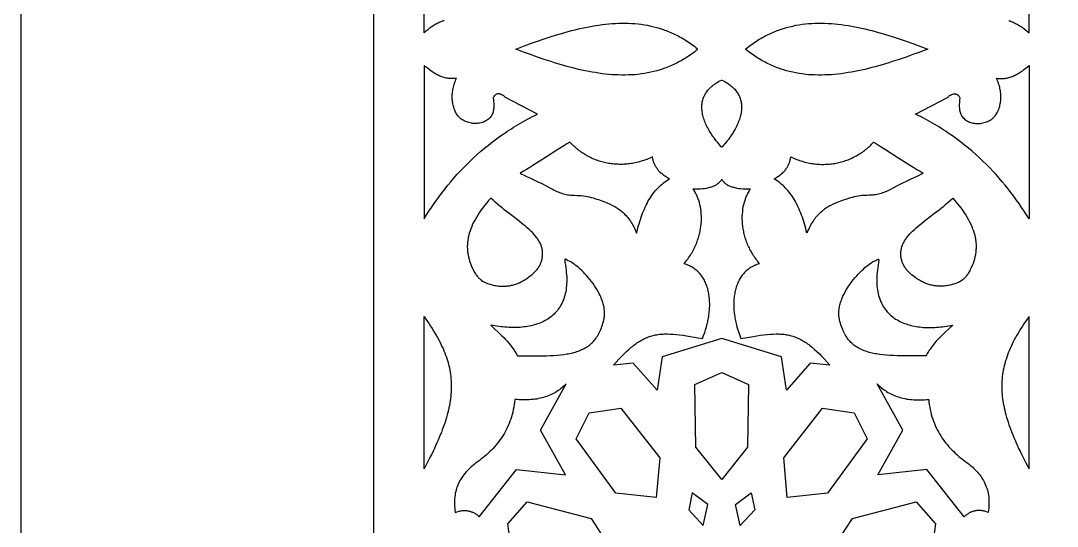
# Model space of a CAD drawing. Extents: x -580 to 580, y -400 to 400.
# Drawn here: x -580 to -477.2, y -207.2 to -157 of the extents above; entities that cross this region are included whole.
import ezdxf

# ---------------------------------------------------------------- set-up
doc = ezdxf.new("R2010")
doc.units = 0
doc.layers.add('LAYER_1', color=18, linetype='CONTINUOUS')
doc.layers.add('LAYER_2', color=174, linetype='CONTINUOUS')

msp = doc.modelspace()

# ---------------------------------------------------------------- linework, layer by layer
at = {"layer": 'LAYER_1'}
for points in [[(-580, -400), (580, -400), (580, 400), (-580, 400)], [(-530.91, -159.82), (-530.91, -159.82), (-530.8, -159.78), (-530.12, -159.53), (-529.44, -159.28), (-528.76, -159.04), (-528.08, -158.81), (-527.4, -158.58), (-527.06, -158.48), (-526.72, -158.37), (-526.38, -158.27), (-526.04, -158.17), (-525.7, -158.08), (-525.36, -157.99), (-525.02, -157.9), (-524.68, -157.82), (-524.35, -157.75), (-524.01, -157.67), (-523.67, -157.61), (-523.34, -157.54), (-523, -157.49), (-522.67, -157.44), (-522.34, -157.39), (-522.01, -157.35), (-521.68, -157.32), (-521.35, -157.29), (-521.02, -157.27), (-520.7, -157.26), (-520.37, -157.25), (-520.05, -157.25), (-519.73, -157.26), (-519.41, -157.27), (-519.09, -157.29), (-518.77, -157.32), (-518.45, -157.36), (-518.14, -157.41), (-517.83, -157.46), (-517.52, -157.53), (-517.21, -157.6), (-516.9, -157.68), (-516.59, -157.77), (-516.29, -157.87), (-516.14, -157.93), (-515.99, -157.98), (-515.84, -158.04), (-515.69, -158.1), (-515.54, -158.16), (-515.39, -158.23), (-515.24, -158.3), (-515.09, -158.37), (-514.94, -158.44), (-514.79, -158.52), (-514.65, -158.6), (-514.5, -158.68), (-514.35, -158.76), (-514.21, -158.85), (-514.06, -158.94), (-513.91, -159.04), (-513.77, -159.13), (-513.62, -159.23), (-513.48, -159.33), (-513.34, -159.44), (-513.19, -159.54), (-513.05, -159.66), (-512.91, -159.77), (-512.88, -159.79), (-512.91, -159.82), (-512.88, -159.86), (-512.91, -159.88), (-513.05, -159.99), (-513.19, -160.11), (-513.34, -160.21), (-513.48, -160.32), (-513.62, -160.42), (-513.77, -160.52), (-513.91, -160.61), (-514.06, -160.71), (-514.21, -160.8), (-514.35, -160.88), (-514.5, -160.97), (-514.65, -161.05), (-514.79, -161.13), (-514.94, -161.21), (-515.09, -161.28), (-515.24, -161.35), (-515.39, -161.42), (-515.54, -161.49), (-515.69, -161.55), (-515.84, -161.61), (-515.99, -161.67), (-516.14, -161.72), (-516.29, -161.78), (-516.59, -161.88), (-516.9, -161.97), (-517.21, -162.05), (-517.52, -162.12), (-517.83, -162.19), (-518.14, -162.24), (-518.45, -162.29), (-518.77, -162.33), (-519.09, -162.36), (-519.41, -162.38), (-519.73, -162.39), (-520.05, -162.4), (-520.37, -162.4), (-520.7, -162.39), (-521.02, -162.38), (-521.35, -162.36), (-521.68, -162.33), (-522.01, -162.3), (-522.34, -162.26), (-522.67, -162.21), (-523, -162.16), (-523.34, -162.11), (-523.67, -162.04), (-524.01, -161.98), (-524.35, -161.9), (-524.68, -161.83), (-525.02, -161.74), (-525.36, -161.66), (-525.7, -161.57), (-526.04, -161.47), (-526.38, -161.38), (-526.72, -161.28), (-527.06, -161.17), (-527.4, -161.06), (-528.08, -160.84), (-528.76, -160.61), (-529.44, -160.37), (-530.12, -160.12), (-530.8, -159.87), (-530.91, -159.83)], [(-508.11, -159.82), (-508.05, -159.77), (-507.91, -159.66), (-507.76, -159.54), (-507.62, -159.44), (-507.47, -159.33), (-507.33, -159.23), (-507.19, -159.13), (-507.04, -159.04), (-506.89, -158.94), (-506.75, -158.85), (-506.6, -158.76), (-506.46, -158.68), (-506.31, -158.6), (-506.16, -158.52), (-506.01, -158.44), (-505.86, -158.37), (-505.72, -158.3), (-505.57, -158.23), (-505.42, -158.16), (-505.27, -158.1), (-505.12, -158.04), (-504.97, -157.98), (-504.82, -157.93), (-504.67, -157.87), (-504.36, -157.77), (-504.05, -157.68), (-503.75, -157.6), (-503.44, -157.53), (-503.13, -157.46), (-502.81, -157.41), (-502.5, -157.36), (-502.18, -157.32), (-501.87, -157.29), (-501.55, -157.27), (-501.23, -157.26), (-500.91, -157.25), (-500.58, -157.25), (-500.26, -157.26), (-499.93, -157.27), (-499.6, -157.29), (-499.28, -157.32), (-498.95, -157.35), (-498.62, -157.39), (-498.28, -157.44), (-497.95, -157.49), (-497.62, -157.54), (-497.28, -157.61), (-496.94, -157.67), (-496.61, -157.75), (-496.27, -157.82), (-495.93, -157.9), (-495.59, -157.99), (-495.26, -158.08), (-494.92, -158.17), (-494.58, -158.27), (-494.24, -158.37), (-493.9, -158.48), (-493.56, -158.58), (-492.87, -158.81), (-492.19, -159.04), (-491.51, -159.28), (-490.83, -159.53), (-490.15, -159.78), (-490.04, -159.82), (-490.05, -159.82), (-490.04, -159.83), (-490.15, -159.87), (-490.83, -160.12), (-491.51, -160.37), (-492.19, -160.61), (-492.87, -160.84), (-493.56, -161.06), (-493.9, -161.17), (-494.24, -161.28), (-494.58, -161.38), (-494.92, -161.47), (-495.26, -161.57), (-495.59, -161.66), (-495.93, -161.74), (-496.27, -161.83), (-496.61, -161.9), (-496.94, -161.98), (-497.28, -162.04), (-497.62, -162.11), (-497.95, -162.16), (-498.28, -162.21), (-498.62, -162.26), (-498.95, -162.3), (-499.28, -162.33), (-499.6, -162.36), (-499.93, -162.38), (-500.26, -162.39), (-500.58, -162.4), (-500.91, -162.4), (-501.23, -162.39), (-501.55, -162.38), (-501.87, -162.36), (-502.18, -162.33), (-502.5, -162.29), (-502.81, -162.24), (-503.13, -162.19), (-503.44, -162.12), (-503.75, -162.05), (-504.05, -161.97), (-504.36, -161.88), (-504.67, -161.78), (-504.82, -161.72), (-504.97, -161.67), (-505.12, -161.61), (-505.27, -161.55), (-505.42, -161.49), (-505.57, -161.42), (-505.72, -161.35), (-505.86, -161.28), (-506.01, -161.21), (-506.16, -161.13), (-506.31, -161.05), (-506.46, -160.97), (-506.6, -160.88), (-506.75, -160.8), (-506.89, -160.71), (-507.04, -160.61), (-507.19, -160.52), (-507.33, -160.42), (-507.47, -160.32), (-507.62, -160.21), (-507.76, -160.11), (-507.91, -159.99), (-508.05, -159.88)], [(-540, -176.66), (-539.76, -176.28), (-539.51, -175.9), (-539.26, -175.53), (-539.01, -175.16), (-538.74, -174.79), (-538.48, -174.42), (-538.2, -174.05), (-537.92, -173.69), (-537.64, -173.34), (-537.34, -172.98), (-537.04, -172.63), (-536.74, -172.28), (-536.42, -171.94), (-536.1, -171.6), (-535.77, -171.26), (-535.43, -170.93), (-535.09, -170.6), (-534.73, -170.28), (-534.37, -169.96), (-534, -169.65), (-533.61, -169.34), (-533.22, -169.03), (-532.82, -168.73), (-532.41, -168.44), (-531.99, -168.15), (-531.78, -168.01), (-531.56, -167.86), (-531.34, -167.72), (-531.12, -167.58), (-530.9, -167.45), (-530.67, -167.31), (-530.44, -167.18), (-530.21, -167.04), (-529.97, -166.91), (-529.73, -166.78), (-529.49, -166.65), (-529.25, -166.52), (-529, -166.4), (-528.75, -166.27), (-531.93, -164.62), (-531.96, -164.58), (-532.01, -164.54), (-532.05, -164.5), (-532.09, -164.47), (-532.13, -164.44), (-532.18, -164.41), (-532.22, -164.38), (-532.27, -164.36), (-532.31, -164.33), (-532.36, -164.32), (-532.4, -164.3), (-532.45, -164.29), (-532.49, -164.28), (-532.54, -164.27), (-532.58, -164.27), (-532.63, -164.27), (-532.67, -164.27), (-532.71, -164.27), (-532.75, -164.28), (-532.79, -164.29), (-532.83, -164.31), (-532.87, -164.33), (-532.91, -164.35), (-532.94, -164.38), (-532.98, -164.4), (-533.01, -164.44), (-533.04, -164.47), (-533.06, -164.51), (-533.09, -164.55), (-533.11, -164.6), (-533.13, -164.65), (-533.15, -164.7), (-533.12, -164.86), (-533.1, -165.01), (-533.09, -165.16), (-533.08, -165.29), (-533.08, -165.42), (-533.08, -165.55), (-533.09, -165.67), (-533.1, -165.78), (-533.12, -165.89), (-533.14, -165.99), (-533.16, -166.09), (-533.19, -166.18), (-533.23, -166.27), (-533.27, -166.35), (-533.31, -166.43), (-533.36, -166.5), (-533.44, -166.6), (-533.52, -166.69), (-533.6, -166.77), (-533.7, -166.84), (-533.79, -166.91), (-533.9, -166.97), (-534, -167.02), (-534.11, -167.06), (-534.22, -167.1), (-534.34, -167.14), (-534.46, -167.16), (-534.58, -167.18), (-534.7, -167.2), (-534.82, -167.2), (-534.94, -167.2), (-535.07, -167.2), (-535.19, -167.19), (-535.31, -167.17), (-535.43, -167.15), (-535.55, -167.12), (-535.67, -167.08), (-535.79, -167.04), (-535.9, -167), (-536.01, -166.95), (-536.11, -166.89), (-536.22, -166.83), (-536.31, -166.76), (-536.41, -166.68), (-536.49, -166.61), (-536.57, -166.52), (-536.65, -166.43), (-536.72, -166.34), (-536.77, -166.26), (-536.82, -166.17), (-536.87, -166.08), (-536.91, -165.99), (-536.95, -165.89), (-536.99, -165.8), (-537.03, -165.7), (-537.06, -165.59), (-537.09, -165.49), (-537.12, -165.38), (-537.14, -165.27), (-537.16, -165.16), (-537.17, -165.05), (-537.19, -164.93), (-537.2, -164.82), (-537.2, -164.7), (-537.2, -164.58), (-537.2, -164.46), (-537.2, -164.34), (-537.19, -164.22), (-537.18, -164.09), (-537.16, -163.97), (-537.14, -163.85), (-537.12, -163.72), (-537.09, -163.59), (-537.06, -163.47), (-537.02, -163.34), (-536.98, -163.21), (-536.94, -163.09), (-536.89, -162.96), (-536.84, -162.83), (-536.78, -162.71), (-536.9, -162.73), (-537.01, -162.74), (-537.13, -162.75), (-537.24, -162.75), (-537.35, -162.75), (-537.46, -162.75), (-537.57, -162.73), (-537.68, -162.72), (-537.79, -162.7), (-537.9, -162.67), (-538.01, -162.65), (-538.12, -162.62), (-538.22, -162.58), (-538.33, -162.54), (-538.43, -162.5), (-538.54, -162.45), (-538.64, -162.4), (-538.74, -162.35), (-538.84, -162.3), (-538.94, -162.24), (-539.13, -162.12), (-539.31, -162), (-539.5, -161.86), (-539.67, -161.72), (-539.84, -161.58), (-540, -161.44)], [(-480, -176.66), (-480.24, -176.28), (-480.49, -175.9), (-480.74, -175.53), (-480.99, -175.16), (-481.26, -174.79), (-481.52, -174.42), (-481.8, -174.05), (-482.08, -173.69), (-482.36, -173.34), (-482.66, -172.98), (-482.96, -172.63), (-483.26, -172.28), (-483.58, -171.94), (-483.9, -171.6), (-484.23, -171.26), (-484.57, -170.93), (-484.91, -170.6), (-485.27, -170.28), (-485.63, -169.96), (-486, -169.65), (-486.39, -169.34), (-486.78, -169.03), (-487.18, -168.73), (-487.59, -168.44), (-488.01, -168.15), (-488.22, -168.01), (-488.44, -167.86), (-488.66, -167.72), (-488.88, -167.58), (-489.1, -167.45), (-489.33, -167.31), (-489.56, -167.18), (-489.79, -167.04), (-490.03, -166.91), (-490.27, -166.78), (-490.51, -166.65), (-490.75, -166.52), (-491, -166.4), (-491.25, -166.27), (-488.07, -164.62), (-488.03, -164.58), (-487.99, -164.54), (-487.95, -164.5), (-487.91, -164.47), (-487.87, -164.44), (-487.82, -164.41), (-487.78, -164.38), (-487.73, -164.36), (-487.69, -164.33), (-487.64, -164.32), (-487.6, -164.3), (-487.55, -164.29), (-487.51, -164.28), (-487.46, -164.27), (-487.42, -164.27), (-487.37, -164.27), (-487.33, -164.27), (-487.29, -164.27), (-487.25, -164.28), (-487.21, -164.29), (-487.17, -164.31), (-487.13, -164.33), (-487.09, -164.35), (-487.06, -164.38), (-487.02, -164.4), (-486.99, -164.44), (-486.96, -164.47), (-486.94, -164.51), (-486.91, -164.55), (-486.89, -164.6), (-486.87, -164.65), (-486.85, -164.7), (-486.88, -164.86), (-486.89, -165.01), (-486.91, -165.16), (-486.92, -165.29), (-486.92, -165.42), (-486.92, -165.55), (-486.91, -165.67), (-486.9, -165.78), (-486.88, -165.89), (-486.86, -165.99), (-486.84, -166.09), (-486.81, -166.18), (-486.77, -166.27), (-486.73, -166.35), (-486.69, -166.43), (-486.64, -166.5), (-486.56, -166.6), (-486.48, -166.69), (-486.4, -166.77), (-486.3, -166.84), (-486.21, -166.91), (-486.1, -166.97), (-486, -167.02), (-485.89, -167.06), (-485.78, -167.1), (-485.66, -167.14), (-485.54, -167.16), (-485.42, -167.18), (-485.3, -167.2), (-485.18, -167.2), (-485.06, -167.2), (-484.93, -167.2), (-484.81, -167.19), (-484.69, -167.17), (-484.57, -167.15), (-484.45, -167.12), (-484.33, -167.08), (-484.21, -167.04), (-484.1, -167), (-483.99, -166.95), (-483.88, -166.89), (-483.78, -166.83), (-483.69, -166.76), (-483.59, -166.68), (-483.51, -166.61), (-483.43, -166.52), (-483.35, -166.43), (-483.28, -166.34), (-483.23, -166.26), (-483.18, -166.17), (-483.13, -166.08), (-483.09, -165.99), (-483.05, -165.89), (-483.01, -165.8), (-482.97, -165.7), (-482.94, -165.59), (-482.91, -165.49), (-482.88, -165.38), (-482.86, -165.27), (-482.84, -165.16), (-482.83, -165.05), (-482.81, -164.93), (-482.8, -164.82), (-482.8, -164.7), (-482.8, -164.58), (-482.8, -164.46), (-482.8, -164.34), (-482.81, -164.22), (-482.82, -164.09), (-482.84, -163.97), (-482.86, -163.85), (-482.88, -163.72), (-482.91, -163.59), (-482.94, -163.47), (-482.98, -163.34), (-483.02, -163.21), (-483.06, -163.09), (-483.11, -162.96), (-483.16, -162.83), (-483.22, -162.71), (-483.1, -162.73), (-482.99, -162.74), (-482.87, -162.75), (-482.76, -162.75), (-482.65, -162.75), (-482.54, -162.75), (-482.43, -162.73), (-482.32, -162.72), (-482.21, -162.7), (-482.1, -162.67), (-481.99, -162.65), (-481.88, -162.62), (-481.78, -162.58), (-481.67, -162.54), (-481.57, -162.5), (-481.46, -162.45), (-481.36, -162.4), (-481.26, -162.35), (-481.16, -162.3), (-481.06, -162.24), (-480.87, -162.12), (-480.68, -162), (-480.5, -161.86), (-480.33, -161.72), (-480.16, -161.58), (-480, -161.44)], [(-509.36, -163.63), (-509.28, -163.72), (-509.19, -163.81), (-509.11, -163.89), (-509.04, -163.98), (-508.97, -164.08), (-508.91, -164.17), (-508.85, -164.26), (-508.8, -164.35), (-508.75, -164.45), (-508.71, -164.54), (-508.67, -164.64), (-508.64, -164.74), (-508.61, -164.84), (-508.58, -164.94), (-508.56, -165.04), (-508.54, -165.15), (-508.52, -165.25), (-508.51, -165.36), (-508.51, -165.47), (-508.51, -165.58), (-508.51, -165.7), (-508.52, -165.81), (-508.53, -165.93), (-508.54, -166.05), (-508.56, -166.17), (-508.59, -166.3), (-508.62, -166.42), (-508.65, -166.55), (-508.69, -166.68), (-508.73, -166.81), (-508.78, -166.94), (-508.83, -167.08), (-508.89, -167.21), (-508.95, -167.35), (-509.01, -167.49), (-509.08, -167.63), (-509.16, -167.77), (-509.24, -167.91), (-509.32, -168.05), (-509.41, -168.2), (-509.51, -168.34), (-509.61, -168.49), (-509.71, -168.63), (-509.82, -168.78), (-509.93, -168.92), (-510.05, -169.07), (-510.17, -169.22), (-510.3, -169.36), (-510.43, -169.51), (-510.48, -169.57), (-510.53, -169.51), (-510.66, -169.36), (-510.78, -169.22), (-510.91, -169.07), (-511.02, -168.92), (-511.14, -168.78), (-511.24, -168.63), (-511.35, -168.49), (-511.45, -168.34), (-511.54, -168.2), (-511.63, -168.05), (-511.72, -167.91), (-511.8, -167.77), (-511.87, -167.63), (-511.94, -167.49), (-512.01, -167.35), (-512.07, -167.21), (-512.13, -167.08), (-512.18, -166.94), (-512.23, -166.81), (-512.27, -166.68), (-512.31, -166.55), (-512.34, -166.42), (-512.37, -166.3), (-512.39, -166.17), (-512.41, -166.05), (-512.43, -165.93), (-512.44, -165.81), (-512.44, -165.7), (-512.45, -165.58), (-512.45, -165.47), (-512.44, -165.36), (-512.43, -165.25), (-512.42, -165.15), (-512.4, -165.04), (-512.37, -164.94), (-512.35, -164.84), (-512.32, -164.74), (-512.28, -164.64), (-512.24, -164.54), (-512.2, -164.45), (-512.15, -164.35), (-512.1, -164.26), (-512.04, -164.17), (-511.98, -164.08), (-511.91, -163.98), (-511.84, -163.89), (-511.76, -163.81), (-511.68, -163.72), (-511.59, -163.63), (-511.49, -163.54), (-511.39, -163.46), (-511.29, -163.38), (-511.17, -163.29), (-511.05, -163.21), (-510.93, -163.13), (-510.79, -163.05), (-510.65, -162.98), (-510.51, -162.9), (-510.48, -162.89), (-510.45, -162.9), (-510.3, -162.98), (-510.16, -163.05), (-510.03, -163.13), (-509.9, -163.21), (-509.78, -163.29), (-509.67, -163.38), (-509.56, -163.46), (-509.46, -163.54)], [(-525.54, -169.05), (-525.83, -169.23), (-526.12, -169.41), (-526.72, -169.79), (-527.96, -170.58), (-528.58, -170.98), (-529.21, -171.38), (-529.52, -171.57), (-529.84, -171.76), (-530.15, -171.95), (-530.46, -172.13), (-530.3, -172.22), (-530.15, -172.3), (-529.85, -172.45), (-529.52, -172.61), (-529.17, -172.77), (-528.78, -172.96), (-528.33, -173.17), (-527.81, -173.44), (-527.52, -173.59), (-527.2, -173.76), (-527.08, -173.82), (-526.95, -173.88), (-526.83, -173.94), (-526.7, -174), (-526.56, -174.05), (-526.43, -174.09), (-526.3, -174.14), (-526.16, -174.18), (-526.03, -174.21), (-525.89, -174.25), (-525.76, -174.27), (-525.63, -174.29), (-525.49, -174.31), (-525.36, -174.32), (-525.23, -174.33), (-525.1, -174.33), (-524.86, -174.34), (-524.63, -174.35), (-524.41, -174.36), (-524.2, -174.39), (-524, -174.42), (-523.8, -174.45), (-523.61, -174.49), (-523.42, -174.54), (-523.24, -174.59), (-523.06, -174.64), (-522.88, -174.7), (-522.71, -174.76), (-522.36, -174.89), (-522.01, -175.02), (-521.77, -175.12), (-521.54, -175.22), (-521.31, -175.33), (-521.2, -175.39), (-521.09, -175.45), (-520.98, -175.51), (-520.88, -175.58), (-520.77, -175.65), (-520.67, -175.72), (-520.56, -175.8), (-520.46, -175.88), (-520.36, -175.96), (-520.26, -176.05), (-520.16, -176.14), (-520.07, -176.24), (-519.97, -176.33), (-519.88, -176.44), (-519.79, -176.55), (-519.7, -176.66), (-519.62, -176.78), (-519.53, -176.9), (-519.45, -177.03), (-519.37, -177.16), (-519.29, -177.3), (-519.21, -177.45), (-519.13, -177.6), (-519.06, -177.75), (-518.99, -177.92), (-518.92, -178.09), (-518.87, -177.85), (-518.81, -177.61), (-518.75, -177.38), (-518.68, -177.16), (-518.61, -176.94), (-518.54, -176.72), (-518.47, -176.51), (-518.4, -176.3), (-518.32, -176.09), (-518.24, -175.89), (-518.15, -175.7), (-518.07, -175.5), (-517.98, -175.32), (-517.88, -175.14), (-517.79, -174.96), (-517.69, -174.78), (-517.59, -174.62), (-517.48, -174.45), (-517.37, -174.29), (-517.26, -174.14), (-517.15, -173.99), (-517.03, -173.85), (-516.91, -173.71), (-516.78, -173.58), (-516.66, -173.45), (-516.52, -173.32), (-516.39, -173.21), (-516.25, -173.09), (-516.11, -172.99), (-515.96, -172.89), (-515.81, -172.79), (-515.66, -172.7), (-515.76, -172.65), (-515.86, -172.59), (-515.95, -172.54), (-516.04, -172.48), (-516.13, -172.42), (-516.21, -172.36), (-516.29, -172.3), (-516.36, -172.24), (-516.44, -172.18), (-516.51, -172.12), (-516.57, -172.05), (-516.64, -171.99), (-516.7, -171.92), (-516.75, -171.86), (-516.81, -171.79), (-516.86, -171.72), (-516.91, -171.65), (-516.96, -171.58), (-517, -171.51), (-517.04, -171.44), (-517.08, -171.37), (-517.11, -171.3), (-517.15, -171.22), (-517.18, -171.15), (-517.2, -171.07), (-517.23, -171), (-517.27, -170.84), (-517.31, -170.69), (-517.34, -170.53), (-517.48, -170.59), (-517.62, -170.65), (-517.76, -170.71), (-517.9, -170.77), (-518.05, -170.82), (-518.19, -170.87), (-518.33, -170.92), (-518.47, -170.96), (-518.62, -171), (-518.76, -171.04), (-518.9, -171.07), (-519.05, -171.1), (-519.19, -171.13), (-519.33, -171.16), (-519.47, -171.18), (-519.61, -171.2), (-519.76, -171.22), (-519.9, -171.23), (-520.04, -171.24), (-520.18, -171.25), (-520.32, -171.26), (-520.46, -171.26), (-520.6, -171.26), (-520.74, -171.25), (-520.88, -171.25), (-521.02, -171.24), (-521.16, -171.23), (-521.29, -171.22), (-521.43, -171.2), (-521.57, -171.18), (-521.7, -171.16), (-521.83, -171.13), (-521.97, -171.11), (-522.1, -171.08), (-522.23, -171.05), (-522.36, -171.01), (-522.49, -170.97), (-522.62, -170.93), (-522.75, -170.89), (-522.88, -170.85), (-523, -170.8), (-523.13, -170.75), (-523.25, -170.7), (-523.38, -170.64), (-523.5, -170.58), (-523.62, -170.52), (-523.74, -170.46), (-523.85, -170.4), (-523.97, -170.33), (-524.09, -170.26), (-524.2, -170.19), (-524.31, -170.12), (-524.42, -170.04), (-524.53, -169.96), (-524.64, -169.88), (-524.75, -169.8), (-524.85, -169.71), (-524.95, -169.62), (-525.06, -169.53), (-525.15, -169.44), (-525.25, -169.35), (-525.35, -169.25), (-525.44, -169.15)], [(-495.42, -169.05), (-495.13, -169.23), (-494.83, -169.41), (-494.23, -169.79), (-493, -170.58), (-492.37, -170.98), (-491.75, -171.38), (-491.43, -171.57), (-491.12, -171.76), (-490.81, -171.95), (-490.5, -172.13), (-490.65, -172.22), (-490.8, -172.3), (-491.11, -172.45), (-491.43, -172.61), (-491.78, -172.77), (-492.17, -172.96), (-492.62, -173.17), (-493.14, -173.44), (-493.43, -173.59), (-493.75, -173.76), (-493.87, -173.82), (-494, -173.88), (-494.13, -173.94), (-494.26, -174), (-494.39, -174.05), (-494.52, -174.09), (-494.66, -174.14), (-494.79, -174.18), (-494.92, -174.21), (-495.06, -174.25), (-495.19, -174.27), (-495.33, -174.29), (-495.46, -174.31), (-495.6, -174.32), (-495.73, -174.33), (-495.86, -174.33), (-496.09, -174.34), (-496.32, -174.35), (-496.54, -174.36), (-496.75, -174.39), (-496.96, -174.42), (-497.15, -174.45), (-497.34, -174.49), (-497.53, -174.54), (-497.71, -174.59), (-497.89, -174.64), (-498.07, -174.7), (-498.25, -174.76), (-498.6, -174.89), (-498.95, -175.02), (-499.18, -175.12), (-499.41, -175.22), (-499.64, -175.33), (-499.75, -175.39), (-499.86, -175.45), (-499.97, -175.51), (-500.08, -175.58), (-500.18, -175.65), (-500.29, -175.72), (-500.39, -175.8), (-500.49, -175.88), (-500.59, -175.96), (-500.69, -176.05), (-500.79, -176.14), (-500.89, -176.24), (-500.98, -176.33), (-501.07, -176.44), (-501.16, -176.55), (-501.25, -176.66), (-501.34, -176.78), (-501.42, -176.9), (-501.51, -177.03), (-501.59, -177.16), (-501.67, -177.3), (-501.74, -177.45), (-501.82, -177.6), (-501.89, -177.75), (-501.96, -177.92), (-502.03, -178.09), (-502.09, -177.85), (-502.15, -177.61), (-502.21, -177.38), (-502.27, -177.16), (-502.34, -176.94), (-502.41, -176.72), (-502.48, -176.51), (-502.56, -176.3), (-502.64, -176.09), (-502.72, -175.89), (-502.8, -175.7), (-502.89, -175.5), (-502.98, -175.32), (-503.07, -175.14), (-503.17, -174.96), (-503.26, -174.78), (-503.37, -174.62), (-503.47, -174.45), (-503.58, -174.29), (-503.69, -174.14), (-503.81, -173.99), (-503.92, -173.85), (-504.05, -173.71), (-504.17, -173.58), (-504.3, -173.45), (-504.43, -173.32), (-504.57, -173.21), (-504.7, -173.09), (-504.85, -172.99), (-504.99, -172.89), (-505.14, -172.79), (-505.29, -172.7), (-505.19, -172.65), (-505.1, -172.59), (-505, -172.54), (-504.92, -172.48), (-504.83, -172.42), (-504.75, -172.36), (-504.67, -172.3), (-504.59, -172.24), (-504.52, -172.18), (-504.45, -172.12), (-504.38, -172.05), (-504.32, -171.99), (-504.26, -171.92), (-504.2, -171.86), (-504.15, -171.79), (-504.09, -171.72), (-504.05, -171.65), (-504, -171.58), (-503.96, -171.51), (-503.92, -171.44), (-503.88, -171.37), (-503.84, -171.3), (-503.81, -171.22), (-503.78, -171.15), (-503.75, -171.07), (-503.73, -171), (-503.68, -170.84), (-503.65, -170.69), (-503.62, -170.53), (-503.48, -170.59), (-503.34, -170.65), (-503.19, -170.71), (-503.05, -170.77), (-502.91, -170.82), (-502.77, -170.87), (-502.62, -170.92), (-502.48, -170.96), (-502.34, -171), (-502.19, -171.04), (-502.05, -171.07), (-501.91, -171.1), (-501.77, -171.13), (-501.62, -171.16), (-501.48, -171.18), (-501.34, -171.2), (-501.2, -171.22), (-501.06, -171.23), (-500.91, -171.24), (-500.77, -171.25), (-500.63, -171.26), (-500.49, -171.26), (-500.35, -171.26), (-500.21, -171.25), (-500.07, -171.25), (-499.94, -171.24), (-499.8, -171.23), (-499.66, -171.22), (-499.52, -171.2), (-499.39, -171.18), (-499.25, -171.16), (-499.12, -171.13), (-498.99, -171.11), (-498.85, -171.08), (-498.72, -171.05), (-498.59, -171.01), (-498.46, -170.97), (-498.33, -170.93), (-498.2, -170.89), (-498.08, -170.85), (-497.95, -170.8), (-497.82, -170.75), (-497.7, -170.7), (-497.58, -170.64), (-497.46, -170.58), (-497.34, -170.52), (-497.22, -170.46), (-497.1, -170.4), (-496.98, -170.33), (-496.87, -170.26), (-496.75, -170.19), (-496.64, -170.12), (-496.53, -170.04), (-496.42, -169.96), (-496.31, -169.88), (-496.21, -169.8), (-496.1, -169.71), (-496, -169.62), (-495.9, -169.53), (-495.8, -169.44), (-495.7, -169.35), (-495.61, -169.25), (-495.51, -169.15)], [(-510.48, -172.74), (-510.48, -172.75), (-510.47, -172.74), (-510.47, -172.76), (-510.43, -172.82), (-510.38, -172.89), (-510.33, -172.95), (-510.28, -173.01), (-510.22, -173.07), (-510.16, -173.12), (-510.09, -173.17), (-510.03, -173.22), (-509.96, -173.26), (-509.88, -173.31), (-509.81, -173.35), (-509.73, -173.39), (-509.64, -173.42), (-509.56, -173.46), (-509.47, -173.49), (-509.38, -173.52), (-509.28, -173.54), (-509.19, -173.57), (-509.09, -173.59), (-508.99, -173.61), (-508.78, -173.64), (-508.57, -173.67), (-508.34, -173.69), (-508.11, -173.7), (-507.88, -173.7), (-507.64, -173.69), (-507.69, -173.78), (-507.75, -173.87), (-507.8, -173.96), (-507.86, -174.05), (-507.91, -174.14), (-507.95, -174.24), (-508, -174.33), (-508.04, -174.43), (-508.08, -174.53), (-508.12, -174.63), (-508.2, -174.84), (-508.26, -175.05), (-508.32, -175.27), (-508.37, -175.49), (-508.4, -175.72), (-508.43, -175.95), (-508.46, -176.19), (-508.47, -176.43), (-508.47, -176.67), (-508.46, -176.92), (-508.44, -177.17), (-508.42, -177.41), (-508.38, -177.67), (-508.36, -177.79), (-508.33, -177.92), (-508.31, -178.04), (-508.28, -178.17), (-508.24, -178.3), (-508.21, -178.42), (-508.17, -178.55), (-508.13, -178.68), (-508.09, -178.8), (-508.04, -178.93), (-507.99, -179.06), (-507.94, -179.18), (-507.89, -179.31), (-507.83, -179.43), (-507.77, -179.56), (-507.71, -179.68), (-507.64, -179.81), (-507.57, -179.93), (-507.5, -180.06), (-507.43, -180.18), (-507.35, -180.3), (-507.27, -180.42), (-507.19, -180.54), (-507.1, -180.66), (-507.01, -180.78), (-506.92, -180.9), (-506.83, -181.02), (-506.73, -181.13), (-506.86, -181.17), (-506.98, -181.21), (-507.1, -181.26), (-507.22, -181.31), (-507.34, -181.36), (-507.45, -181.42), (-507.55, -181.48), (-507.66, -181.54), (-507.76, -181.61), (-507.86, -181.68), (-507.95, -181.76), (-508.04, -181.83), (-508.13, -181.91), (-508.21, -182), (-508.29, -182.09), (-508.37, -182.18), (-508.44, -182.27), (-508.51, -182.36), (-508.58, -182.46), (-508.64, -182.56), (-508.7, -182.67), (-508.76, -182.77), (-508.82, -182.88), (-508.87, -182.99), (-508.92, -183.11), (-508.96, -183.22), (-509, -183.34), (-509.04, -183.46), (-509.08, -183.58), (-509.11, -183.71), (-509.14, -183.83), (-509.17, -183.96), (-509.19, -184.09), (-509.22, -184.22), (-509.23, -184.35), (-509.25, -184.49), (-509.26, -184.62), (-509.27, -184.76), (-509.28, -184.9), (-509.28, -185.04), (-509.28, -185.18), (-509.28, -185.32), (-509.28, -185.46), (-509.27, -185.61), (-509.26, -185.75), (-509.25, -185.89), (-509.23, -186.04), (-509.21, -186.19), (-509.19, -186.33), (-509.17, -186.48), (-509.14, -186.63), (-509.11, -186.78), (-509.08, -186.92), (-509.05, -187.07), (-508.97, -187.37), (-508.89, -187.67), (-508.79, -187.96), (-508.69, -188.26), (-508.57, -188.55), (-508.15, -188.47), (-507.75, -188.4), (-507.36, -188.33), (-507, -188.27), (-506.64, -188.22), (-506.31, -188.18), (-505.98, -188.14), (-505.67, -188.11), (-505.38, -188.1), (-505.09, -188.09), (-504.95, -188.09), (-504.81, -188.09), (-504.68, -188.1), (-504.55, -188.11), (-504.42, -188.12), (-504.29, -188.13), (-504.16, -188.15), (-504.04, -188.17), (-503.92, -188.19), (-503.8, -188.21), (-503.68, -188.24), (-503.56, -188.27), (-503.44, -188.31), (-503.32, -188.35), (-503.21, -188.39), (-503.09, -188.43), (-502.98, -188.48), (-502.87, -188.53), (-502.75, -188.58), (-502.64, -188.64), (-502.53, -188.7), (-502.42, -188.77), (-502.3, -188.84), (-502.19, -188.91), (-502.08, -188.98), (-501.97, -189.06), (-501.85, -189.15), (-501.74, -189.23), (-501.62, -189.33), (-501.51, -189.42), (-501.27, -189.62), (-501.04, -189.84), (-500.79, -190.08), (-500.54, -190.33), (-500.28, -190.61), (-500.02, -190.9), (-499.74, -191.2), (-501.71, -190.98), (-504.06, -193.67), (-504.56, -190.35), (-510.48, -188.54), (-516.4, -190.35), (-516.89, -193.67), (-519.25, -190.98), (-521.21, -191.2), (-520.94, -190.9), (-520.67, -190.61), (-520.41, -190.33), (-520.16, -190.08), (-519.92, -189.84), (-519.68, -189.62), (-519.45, -189.42), (-519.33, -189.33), (-519.22, -189.23), (-519.1, -189.15), (-518.99, -189.06), (-518.88, -188.98), (-518.76, -188.91), (-518.65, -188.84), (-518.54, -188.77), (-518.43, -188.7), (-518.31, -188.64), (-518.2, -188.58), (-518.09, -188.53), (-517.98, -188.48), (-517.86, -188.43), (-517.75, -188.39), (-517.63, -188.35), (-517.52, -188.31), (-517.4, -188.27), (-517.28, -188.24), (-517.16, -188.21), (-517.04, -188.19), (-516.91, -188.17), (-516.79, -188.15), (-516.66, -188.13), (-516.54, -188.12), (-516.41, -188.11), (-516.27, -188.1), (-516.14, -188.09), (-516, -188.09), (-515.86, -188.09), (-515.58, -188.1), (-515.28, -188.11), (-514.97, -188.14), (-514.65, -188.18), (-514.31, -188.22), (-513.96, -188.27), (-513.59, -188.33), (-513.2, -188.4), (-512.8, -188.47), (-512.38, -188.55), (-512.27, -188.26), (-512.16, -187.96), (-512.07, -187.67), (-511.98, -187.37), (-511.91, -187.07), (-511.87, -186.92), (-511.84, -186.78), (-511.81, -186.63), (-511.79, -186.48), (-511.76, -186.33), (-511.74, -186.19), (-511.72, -186.04), (-511.71, -185.89), (-511.7, -185.75), (-511.69, -185.61), (-511.68, -185.46), (-511.67, -185.32), (-511.67, -185.18), (-511.67, -185.04), (-511.68, -184.9), (-511.68, -184.76), (-511.69, -184.62), (-511.71, -184.49), (-511.72, -184.35), (-511.74, -184.22), (-511.76, -184.09), (-511.78, -183.96), (-511.81, -183.83), (-511.84, -183.71), (-511.87, -183.58), (-511.91, -183.46), (-511.95, -183.34), (-511.99, -183.22), (-512.04, -183.11), (-512.09, -182.99), (-512.14, -182.88), (-512.19, -182.77), (-512.25, -182.67), (-512.31, -182.56), (-512.37, -182.46), (-512.44, -182.36), (-512.51, -182.27), (-512.59, -182.18), (-512.66, -182.09), (-512.74, -182), (-512.83, -181.91), (-512.91, -181.83), (-513, -181.76), (-513.1, -181.68), (-513.2, -181.61), (-513.3, -181.54), (-513.4, -181.48), (-513.51, -181.42), (-513.62, -181.36), (-513.73, -181.31), (-513.85, -181.26), (-513.97, -181.21), (-514.1, -181.17), (-514.23, -181.13), (-514.13, -181.02), (-514.03, -180.9), (-513.94, -180.78), (-513.85, -180.66), (-513.77, -180.54), (-513.68, -180.42), (-513.6, -180.3), (-513.53, -180.18), (-513.45, -180.06), (-513.38, -179.93), (-513.31, -179.81), (-513.25, -179.68), (-513.19, -179.56), (-513.13, -179.43), (-513.07, -179.31), (-513.01, -179.18), (-512.96, -179.06), (-512.91, -178.93), (-512.87, -178.8), (-512.83, -178.68), (-512.78, -178.55), (-512.75, -178.42), (-512.71, -178.3), (-512.68, -178.17), (-512.65, -178.04), (-512.62, -177.92), (-512.6, -177.79), (-512.57, -177.67), (-512.54, -177.41), (-512.51, -177.17), (-512.49, -176.92), (-512.49, -176.67), (-512.49, -176.43), (-512.5, -176.19), (-512.52, -175.95), (-512.55, -175.72), (-512.59, -175.49), (-512.64, -175.27), (-512.69, -175.05), (-512.76, -174.84), (-512.83, -174.63), (-512.87, -174.53), (-512.91, -174.43), (-512.96, -174.33), (-513, -174.24), (-513.05, -174.14), (-513.1, -174.05), (-513.15, -173.96), (-513.2, -173.87), (-513.26, -173.78), (-513.32, -173.69), (-513.08, -173.7), (-512.84, -173.7), (-512.61, -173.69), (-512.39, -173.67), (-512.17, -173.64), (-511.96, -173.61), (-511.86, -173.59), (-511.77, -173.57), (-511.67, -173.54), (-511.58, -173.52), (-511.49, -173.49), (-511.4, -173.46), (-511.31, -173.42), (-511.23, -173.39), (-511.15, -173.35), (-511.07, -173.31), (-511, -173.26), (-510.93, -173.22), (-510.86, -173.17), (-510.8, -173.12), (-510.73, -173.07), (-510.68, -173.01), (-510.62, -172.95), (-510.57, -172.89), (-510.53, -172.82), (-510.48, -172.76)], [(-533.38, -174.61), (-533.6, -174.86), (-533.81, -175.1), (-534, -175.35), (-534.18, -175.59), (-534.36, -175.82), (-534.52, -176.06), (-534.67, -176.29), (-534.81, -176.52), (-534.94, -176.75), (-535.07, -176.98), (-535.18, -177.2), (-535.27, -177.42), (-535.36, -177.65), (-535.44, -177.87), (-535.51, -178.09), (-535.57, -178.3), (-535.62, -178.52), (-535.64, -178.63), (-535.65, -178.74), (-535.67, -178.84), (-535.68, -178.95), (-535.69, -179.06), (-535.7, -179.17), (-535.7, -179.27), (-535.71, -179.38), (-535.71, -179.49), (-535.7, -179.6), (-535.7, -179.7), (-535.69, -179.81), (-535.68, -179.92), (-535.67, -180.02), (-535.65, -180.13), (-535.63, -180.24), (-535.59, -180.45), (-535.54, -180.66), (-535.48, -180.88), (-535.4, -181.09), (-535.32, -181.31), (-535.23, -181.52), (-535.12, -181.74), (-535.07, -181.84), (-535.02, -181.94), (-534.97, -182.03), (-534.91, -182.12), (-534.86, -182.2), (-534.8, -182.27), (-534.74, -182.35), (-534.68, -182.42), (-534.62, -182.48), (-534.56, -182.54), (-534.5, -182.6), (-534.44, -182.65), (-534.38, -182.7), (-534.32, -182.75), (-534.2, -182.84), (-534.07, -182.91), (-533.95, -182.98), (-533.83, -183.03), (-533.71, -183.08), (-533.59, -183.12), (-533.48, -183.16), (-533.26, -183.22), (-533.14, -183.24), (-533.02, -183.27), (-532.9, -183.29), (-532.78, -183.31), (-532.67, -183.33), (-532.55, -183.34), (-532.44, -183.35), (-532.32, -183.35), (-532.21, -183.36), (-532.1, -183.36), (-531.98, -183.35), (-531.87, -183.35), (-531.76, -183.33), (-531.65, -183.32), (-531.54, -183.3), (-531.44, -183.29), (-531.33, -183.26), (-531.22, -183.24), (-531.12, -183.21), (-531.01, -183.18), (-530.91, -183.14), (-530.8, -183.11), (-530.7, -183.07), (-530.6, -183.02), (-530.5, -182.98), (-530.39, -182.93), (-530.29, -182.88), (-530.19, -182.82), (-530.09, -182.77), (-530, -182.71), (-529.8, -182.58), (-529.63, -182.46), (-529.47, -182.34), (-529.32, -182.22), (-529.17, -182.09), (-529.03, -181.96), (-528.97, -181.89), (-528.91, -181.82), (-528.84, -181.75), (-528.79, -181.68), (-528.73, -181.61), (-528.68, -181.53), (-528.63, -181.45), (-528.58, -181.38), (-528.53, -181.3), (-528.49, -181.21), (-528.45, -181.13), (-528.42, -181.05), (-528.38, -180.96), (-528.35, -180.87), (-528.33, -180.78), (-528.3, -180.68), (-528.28, -180.59), (-528.27, -180.49), (-528.26, -180.39), (-528.25, -180.29), (-528.24, -180.18), (-528.24, -180.08), (-528.24, -179.98), (-528.25, -179.89), (-528.26, -179.8), (-528.28, -179.7), (-528.29, -179.61), (-528.32, -179.52), (-528.34, -179.43), (-528.37, -179.35), (-528.4, -179.26), (-528.44, -179.17), (-528.48, -179.09), (-528.52, -179), (-528.57, -178.92), (-528.62, -178.84), (-528.67, -178.75), (-528.72, -178.67), (-528.78, -178.59), (-528.84, -178.51), (-528.97, -178.35), (-529.11, -178.19), (-529.26, -178.03), (-529.42, -177.88), (-529.58, -177.72), (-529.76, -177.56), (-529.94, -177.41), (-530.13, -177.25), (-530.32, -177.09), (-530.73, -176.77), (-531.59, -176.11), (-532.04, -175.76), (-532.26, -175.58), (-532.49, -175.4), (-532.72, -175.21), (-532.94, -175.01), (-533.16, -174.82)], [(-487.57, -174.61), (-487.35, -174.86), (-487.15, -175.1), (-486.95, -175.35), (-486.77, -175.59), (-486.6, -175.82), (-486.43, -176.06), (-486.28, -176.29), (-486.14, -176.52), (-486.01, -176.75), (-485.89, -176.98), (-485.78, -177.2), (-485.68, -177.42), (-485.59, -177.65), (-485.51, -177.87), (-485.44, -178.09), (-485.38, -178.3), (-485.34, -178.52), (-485.32, -178.63), (-485.3, -178.74), (-485.28, -178.84), (-485.27, -178.95), (-485.26, -179.06), (-485.25, -179.17), (-485.25, -179.27), (-485.25, -179.38), (-485.25, -179.49), (-485.25, -179.6), (-485.26, -179.7), (-485.26, -179.81), (-485.27, -179.92), (-485.29, -180.02), (-485.3, -180.13), (-485.32, -180.24), (-485.36, -180.45), (-485.42, -180.66), (-485.48, -180.88), (-485.55, -181.09), (-485.63, -181.31), (-485.73, -181.52), (-485.83, -181.74), (-485.88, -181.84), (-485.93, -181.94), (-485.99, -182.03), (-486.04, -182.12), (-486.1, -182.2), (-486.16, -182.27), (-486.21, -182.35), (-486.27, -182.42), (-486.33, -182.48), (-486.39, -182.54), (-486.45, -182.6), (-486.51, -182.65), (-486.57, -182.7), (-486.63, -182.75), (-486.76, -182.84), (-486.88, -182.91), (-487, -182.98), (-487.13, -183.03), (-487.25, -183.08), (-487.36, -183.12), (-487.48, -183.16), (-487.7, -183.22), (-487.82, -183.24), (-487.94, -183.27), (-488.05, -183.29), (-488.17, -183.31), (-488.29, -183.33), (-488.4, -183.34), (-488.52, -183.35), (-488.63, -183.35), (-488.75, -183.36), (-488.86, -183.36), (-488.97, -183.35), (-489.08, -183.35), (-489.19, -183.33), (-489.3, -183.32), (-489.41, -183.3), (-489.52, -183.29), (-489.62, -183.26), (-489.73, -183.24), (-489.84, -183.21), (-489.94, -183.18), (-490.05, -183.14), (-490.15, -183.11), (-490.25, -183.07), (-490.36, -183.02), (-490.46, -182.98), (-490.56, -182.93), (-490.66, -182.88), (-490.76, -182.82), (-490.86, -182.77), (-490.96, -182.71), (-491.15, -182.58), (-491.32, -182.46), (-491.48, -182.34), (-491.64, -182.22), (-491.78, -182.09), (-491.92, -181.96), (-491.99, -181.89), (-492.05, -181.82), (-492.11, -181.75), (-492.17, -181.68), (-492.22, -181.61), (-492.28, -181.53), (-492.33, -181.45), (-492.38, -181.38), (-492.42, -181.3), (-492.46, -181.21), (-492.5, -181.13), (-492.54, -181.05), (-492.57, -180.96), (-492.6, -180.87), (-492.63, -180.78), (-492.65, -180.68), (-492.67, -180.59), (-492.69, -180.49), (-492.7, -180.39), (-492.71, -180.29), (-492.71, -180.18), (-492.71, -180.08), (-492.71, -179.98), (-492.7, -179.89), (-492.69, -179.8), (-492.68, -179.7), (-492.66, -179.61), (-492.64, -179.52), (-492.61, -179.43), (-492.58, -179.35), (-492.55, -179.26), (-492.51, -179.17), (-492.48, -179.09), (-492.43, -179), (-492.39, -178.92), (-492.34, -178.84), (-492.29, -178.75), (-492.23, -178.67), (-492.17, -178.59), (-492.11, -178.51), (-491.98, -178.35), (-491.85, -178.19), (-491.7, -178.03), (-491.54, -177.88), (-491.37, -177.72), (-491.2, -177.56), (-491.01, -177.41), (-490.83, -177.25), (-490.63, -177.09), (-490.22, -176.77), (-489.36, -176.11), (-488.91, -175.76), (-488.69, -175.58), (-488.46, -175.4), (-488.24, -175.21), (-488.01, -175.01), (-487.79, -174.82)], [(-525.98, -181.25), (-525.94, -181.5), (-525.91, -181.75), (-525.89, -181.99), (-525.87, -182.23), (-525.85, -182.46), (-525.85, -182.68), (-525.85, -182.9), (-525.86, -183.11), (-525.87, -183.32), (-525.89, -183.52), (-525.92, -183.72), (-525.95, -183.91), (-525.99, -184.09), (-526.04, -184.27), (-526.09, -184.44), (-526.14, -184.61), (-526.21, -184.77), (-526.27, -184.93), (-526.35, -185.08), (-526.42, -185.23), (-526.51, -185.37), (-526.59, -185.51), (-526.69, -185.64), (-526.78, -185.77), (-526.89, -185.89), (-526.99, -186.01), (-527.11, -186.12), (-527.22, -186.23), (-527.34, -186.33), (-527.47, -186.43), (-527.59, -186.52), (-527.73, -186.61), (-527.86, -186.69), (-528, -186.77), (-528.15, -186.85), (-528.29, -186.92), (-528.44, -186.98), (-528.6, -187.04), (-528.75, -187.1), (-528.91, -187.15), (-529.07, -187.2), (-529.24, -187.25), (-529.41, -187.29), (-529.58, -187.32), (-529.75, -187.35), (-529.93, -187.38), (-530.11, -187.4), (-530.29, -187.42), (-530.47, -187.44), (-530.65, -187.45), (-530.84, -187.45), (-531.03, -187.46), (-531.22, -187.46), (-531.41, -187.45), (-531.6, -187.44), (-531.8, -187.43), (-531.99, -187.42), (-532.19, -187.4), (-532.39, -187.37), (-532.58, -187.35), (-532.78, -187.32), (-532.98, -187.28), (-533.18, -187.25), (-533.38, -187.21), (-533.01, -187.57), (-532.64, -187.93), (-532.27, -188.28), (-532.1, -188.46), (-531.92, -188.64), (-531.75, -188.82), (-531.59, -189.01), (-531.43, -189.2), (-531.28, -189.4), (-531.13, -189.61), (-531.06, -189.71), (-530.99, -189.82), (-530.92, -189.93), (-530.86, -190.04), (-530.8, -190.15), (-530.73, -190.27), (-529.03, -190.27), (-528.63, -190.26), (-528.24, -190.26), (-527.87, -190.25), (-527.5, -190.23), (-527.15, -190.22), (-526.8, -190.19), (-526.47, -190.16), (-526.15, -190.12), (-525.85, -190.08), (-525.7, -190.05), (-525.55, -190.03), (-525.41, -189.99), (-525.26, -189.96), (-525.13, -189.93), (-524.99, -189.89), (-524.86, -189.85), (-524.73, -189.8), (-524.6, -189.76), (-524.48, -189.71), (-524.35, -189.65), (-524.24, -189.6), (-524.12, -189.54), (-524.01, -189.48), (-523.9, -189.41), (-523.79, -189.34), (-523.69, -189.27), (-523.59, -189.19), (-523.49, -189.11), (-523.39, -189.02), (-523.3, -188.93), (-523.21, -188.84), (-523.12, -188.74), (-523.04, -188.64), (-522.96, -188.53), (-522.88, -188.42), (-522.8, -188.3), (-522.73, -188.18), (-522.66, -188.06), (-522.59, -187.93), (-522.53, -187.79), (-522.47, -187.65), (-522.41, -187.5), (-522.36, -187.35), (-522.3, -187.2), (-522.26, -187.03), (-522.21, -186.86), (-522.17, -186.69), (-522.14, -186.58), (-522.12, -186.47), (-522.11, -186.36), (-522.1, -186.25), (-522.09, -186.13), (-522.09, -186.02), (-522.1, -185.9), (-522.11, -185.79), (-522.12, -185.68), (-522.13, -185.56), (-522.15, -185.44), (-522.18, -185.33), (-522.2, -185.21), (-522.23, -185.1), (-522.27, -184.98), (-522.3, -184.87), (-522.34, -184.75), (-522.39, -184.64), (-522.43, -184.52), (-522.48, -184.41), (-522.53, -184.29), (-522.59, -184.18), (-522.7, -183.95), (-522.83, -183.73), (-522.96, -183.51), (-523.1, -183.3), (-523.24, -183.09), (-523.4, -182.89), (-523.55, -182.69), (-523.71, -182.49), (-523.87, -182.31), (-524.04, -182.13), (-524.2, -181.96), (-524.36, -181.8), (-524.53, -181.65), (-524.69, -181.5), (-524.85, -181.37), (-525, -181.25), (-525.15, -181.14), (-525.3, -181.04), (-525.44, -180.95), (-525.57, -180.88), (-525.69, -180.82), (-525.76, -180.79), (-525.81, -180.76), (-525.91, -180.71), (-525.95, -180.69), (-525.98, -180.68), (-526, -180.67), (-526.01, -180.67), (-526.02, -180.68), (-526.03, -180.68), (-526.04, -180.69), (-526.05, -180.72), (-526.05, -180.76), (-526.05, -180.82), (-526.04, -180.9), (-526.03, -180.99)], [(-494.97, -181.25), (-495.01, -181.5), (-495.04, -181.75), (-495.07, -181.99), (-495.09, -182.23), (-495.1, -182.46), (-495.1, -182.68), (-495.1, -182.9), (-495.1, -183.11), (-495.08, -183.32), (-495.06, -183.52), (-495.03, -183.72), (-495, -183.91), (-494.96, -184.09), (-494.92, -184.27), (-494.87, -184.44), (-494.81, -184.61), (-494.75, -184.77), (-494.68, -184.93), (-494.61, -185.08), (-494.53, -185.23), (-494.45, -185.37), (-494.36, -185.51), (-494.27, -185.64), (-494.17, -185.77), (-494.07, -185.89), (-493.96, -186.01), (-493.85, -186.12), (-493.73, -186.23), (-493.61, -186.33), (-493.49, -186.43), (-493.36, -186.52), (-493.23, -186.61), (-493.09, -186.69), (-492.95, -186.77), (-492.81, -186.85), (-492.66, -186.92), (-492.51, -186.98), (-492.36, -187.04), (-492.2, -187.1), (-492.04, -187.15), (-491.88, -187.2), (-491.71, -187.25), (-491.55, -187.29), (-491.37, -187.32), (-491.2, -187.35), (-491.03, -187.38), (-490.85, -187.4), (-490.67, -187.42), (-490.48, -187.44), (-490.3, -187.45), (-490.11, -187.45), (-489.93, -187.46), (-489.74, -187.46), (-489.54, -187.45), (-489.35, -187.44), (-489.16, -187.43), (-488.96, -187.42), (-488.77, -187.4), (-488.57, -187.37), (-488.37, -187.35), (-488.17, -187.32), (-487.97, -187.28), (-487.77, -187.25), (-487.57, -187.21), (-487.95, -187.57), (-488.32, -187.93), (-488.68, -188.28), (-488.86, -188.46), (-489.03, -188.64), (-489.2, -188.82), (-489.37, -189.01), (-489.52, -189.2), (-489.68, -189.4), (-489.82, -189.61), (-489.9, -189.71), (-489.96, -189.82), (-490.03, -189.93), (-490.1, -190.04), (-490.16, -190.15), (-490.22, -190.27), (-491.93, -190.27), (-492.33, -190.26), (-492.71, -190.26), (-493.09, -190.25), (-493.45, -190.23), (-493.81, -190.22), (-494.15, -190.19), (-494.48, -190.16), (-494.8, -190.12), (-495.11, -190.08), (-495.26, -190.05), (-495.41, -190.03), (-495.55, -189.99), (-495.69, -189.96), (-495.83, -189.93), (-495.96, -189.89), (-496.1, -189.85), (-496.23, -189.8), (-496.35, -189.76), (-496.48, -189.71), (-496.6, -189.65), (-496.72, -189.6), (-496.83, -189.54), (-496.95, -189.48), (-497.06, -189.41), (-497.16, -189.34), (-497.27, -189.27), (-497.37, -189.19), (-497.47, -189.11), (-497.56, -189.02), (-497.66, -188.93), (-497.75, -188.84), (-497.83, -188.74), (-497.92, -188.64), (-498, -188.53), (-498.08, -188.42), (-498.15, -188.3), (-498.22, -188.18), (-498.29, -188.06), (-498.36, -187.93), (-498.42, -187.79), (-498.48, -187.65), (-498.54, -187.5), (-498.6, -187.35), (-498.65, -187.2), (-498.7, -187.03), (-498.75, -186.86), (-498.79, -186.69), (-498.81, -186.58), (-498.83, -186.47), (-498.85, -186.36), (-498.85, -186.25), (-498.86, -186.13), (-498.86, -186.02), (-498.86, -185.9), (-498.85, -185.79), (-498.84, -185.68), (-498.82, -185.56), (-498.8, -185.44), (-498.78, -185.33), (-498.75, -185.21), (-498.72, -185.1), (-498.69, -184.98), (-498.65, -184.87), (-498.61, -184.75), (-498.57, -184.64), (-498.52, -184.52), (-498.47, -184.41), (-498.42, -184.29), (-498.37, -184.18), (-498.25, -183.95), (-498.13, -183.73), (-498, -183.51), (-497.86, -183.3), (-497.71, -183.09), (-497.56, -182.89), (-497.4, -182.69), (-497.24, -182.49), (-497.08, -182.31), (-496.92, -182.13), (-496.75, -181.96), (-496.59, -181.8), (-496.43, -181.65), (-496.27, -181.5), (-496.11, -181.37), (-495.95, -181.25), (-495.8, -181.14), (-495.66, -181.04), (-495.52, -180.95), (-495.38, -180.88), (-495.26, -180.82), (-495.2, -180.79), (-495.14, -180.76), (-495.05, -180.71), (-495.01, -180.69), (-494.98, -180.68), (-494.95, -180.67), (-494.94, -180.67), (-494.93, -180.68), (-494.92, -180.68), (-494.92, -180.69), (-494.91, -180.72), (-494.9, -180.76), (-494.91, -180.82), (-494.92, -180.9), (-494.93, -180.99)], [(-540, -186.37), (-539.83, -186.61), (-539.66, -186.85), (-539.5, -187.08), (-539.35, -187.31), (-539.2, -187.54), (-539.06, -187.77), (-538.92, -188), (-538.79, -188.22), (-538.66, -188.44), (-538.54, -188.67), (-538.43, -188.89), (-538.32, -189.11), (-538.22, -189.33), (-538.12, -189.54), (-538.03, -189.76), (-537.94, -189.97), (-537.86, -190.19), (-537.78, -190.4), (-537.71, -190.62), (-537.65, -190.83), (-537.59, -191.05), (-537.54, -191.26), (-537.49, -191.47), (-537.45, -191.68), (-537.41, -191.9), (-537.38, -192.11), (-537.35, -192.33), (-537.33, -192.54), (-537.31, -192.76), (-537.3, -192.97), (-537.3, -193.19), (-537.3, -193.41), (-537.3, -193.62), (-537.31, -193.84), (-537.33, -194.07), (-537.35, -194.29), (-537.38, -194.51), (-537.41, -194.74), (-537.45, -194.96), (-537.49, -195.19), (-537.54, -195.42), (-537.59, -195.66), (-537.64, -195.89), (-537.71, -196.13), (-537.77, -196.37), (-537.85, -196.61), (-537.92, -196.85), (-538.01, -197.1), (-538.09, -197.35), (-538.19, -197.6), (-538.28, -197.86), (-538.39, -198.12), (-538.49, -198.38), (-538.61, -198.64), (-538.72, -198.91), (-538.85, -199.18), (-538.97, -199.46), (-539.11, -199.74), (-539.24, -200.02), (-539.38, -200.3), (-539.68, -200.89), (-540, -201.49)], [(-480, -186.37), (-480.17, -186.61), (-480.34, -186.85), (-480.5, -187.08), (-480.65, -187.31), (-480.8, -187.54), (-480.94, -187.77), (-481.08, -188), (-481.21, -188.22), (-481.34, -188.44), (-481.46, -188.67), (-481.57, -188.89), (-481.68, -189.11), (-481.78, -189.33), (-481.88, -189.54), (-481.97, -189.76), (-482.06, -189.97), (-482.14, -190.19), (-482.21, -190.4), (-482.28, -190.62), (-482.35, -190.83), (-482.41, -191.05), (-482.46, -191.26), (-482.51, -191.47), (-482.55, -191.68), (-482.59, -191.9), (-482.62, -192.11), (-482.65, -192.33), (-482.67, -192.54), (-482.69, -192.76), (-482.7, -192.97), (-482.7, -193.19), (-482.7, -193.41), (-482.7, -193.62), (-482.68, -193.84), (-482.67, -194.07), (-482.65, -194.29), (-482.62, -194.51), (-482.59, -194.74), (-482.55, -194.96), (-482.51, -195.19), (-482.46, -195.42), (-482.41, -195.66), (-482.36, -195.89), (-482.29, -196.13), (-482.23, -196.37), (-482.15, -196.61), (-482.08, -196.85), (-481.99, -197.1), (-481.91, -197.35), (-481.81, -197.6), (-481.71, -197.86), (-481.61, -198.12), (-481.5, -198.38), (-481.39, -198.64), (-481.28, -198.91), (-481.15, -199.18), (-481.03, -199.46), (-480.89, -199.74), (-480.76, -200.02), (-480.61, -200.3), (-480.32, -200.89), (-480, -201.49)], [(-510.48, -202.54), (-513.05, -199.34), (-513.13, -193.11), (-510.48, -191.91), (-507.83, -193.11), (-507.91, -199.34)], [(-525.89, -193.03), (-526, -193.14), (-526.11, -193.24), (-526.22, -193.35), (-526.34, -193.45), (-526.46, -193.54), (-526.58, -193.63), (-526.71, -193.72), (-526.84, -193.81), (-526.97, -193.89), (-527.1, -193.96), (-527.24, -194.04), (-527.39, -194.11), (-527.53, -194.17), (-527.68, -194.23), (-527.83, -194.29), (-527.99, -194.34), (-528.15, -194.39), (-528.31, -194.44), (-528.48, -194.48), (-528.65, -194.51), (-528.83, -194.55), (-529, -194.57), (-529.19, -194.6), (-529.37, -194.61), (-529.56, -194.63), (-529.75, -194.64), (-529.95, -194.64), (-530.15, -194.64), (-530.36, -194.64), (-530.57, -194.63), (-530.78, -194.61), (-531, -194.59), (-531.03, -194.85), (-531.06, -195.11), (-531.1, -195.36), (-531.15, -195.6), (-531.2, -195.84), (-531.26, -196.08), (-531.33, -196.31), (-531.4, -196.54), (-531.48, -196.76), (-531.56, -196.98), (-531.65, -197.19), (-531.75, -197.4), (-531.85, -197.61), (-531.96, -197.81), (-532.07, -198.01), (-532.19, -198.2), (-532.31, -198.39), (-532.44, -198.58), (-532.58, -198.76), (-532.72, -198.94), (-532.86, -199.11), (-533.01, -199.28), (-533.16, -199.45), (-533.32, -199.61), (-533.48, -199.77), (-533.65, -199.93), (-533.82, -200.09), (-533.99, -200.24), (-534.17, -200.39), (-534.36, -200.53), (-534.54, -200.68), (-534.74, -200.82), (-534.89, -200.93), (-535.04, -201.05), (-535.19, -201.17), (-535.33, -201.29), (-535.47, -201.41), (-535.6, -201.54), (-535.72, -201.67), (-535.84, -201.8), (-535.95, -201.93), (-536.06, -202.07), (-536.16, -202.2), (-536.26, -202.34), (-536.35, -202.49), (-536.44, -202.63), (-536.51, -202.78), (-536.59, -202.93), (-536.65, -203.09), (-536.72, -203.25), (-536.77, -203.41), (-536.82, -203.57), (-536.86, -203.74), (-536.9, -203.91), (-536.93, -204.08), (-536.95, -204.26), (-536.97, -204.44), (-536.98, -204.62), (-536.99, -204.81), (-536.99, -205), (-536.98, -205.19), (-536.96, -205.39), (-536.94, -205.59), (-536.91, -205.8), (-536.73, -205.74), (-536.56, -205.69), (-536.48, -205.67), (-536.39, -205.66), (-536.31, -205.64), (-536.23, -205.63), (-536.15, -205.63), (-536.07, -205.62), (-535.99, -205.62), (-535.91, -205.62), (-535.83, -205.62), (-535.76, -205.63), (-535.68, -205.64), (-535.61, -205.65), (-535.53, -205.67), (-535.46, -205.68), (-535.39, -205.71), (-535.32, -205.73), (-535.25, -205.75), (-535.18, -205.78), (-535.11, -205.82), (-535.04, -205.85), (-534.97, -205.89), (-534.91, -205.93), (-534.84, -205.97), (-534.78, -206.02), (-534.71, -206.07), (-534.65, -206.12), (-534.59, -206.18), (-534.53, -206.23), (-530.83, -201.54), (-525.98, -202.06), (-528.45, -197.63)], [(-495.07, -193.03), (-494.96, -193.14), (-494.85, -193.24), (-494.73, -193.35), (-494.62, -193.45), (-494.5, -193.54), (-494.37, -193.63), (-494.25, -193.72), (-494.12, -193.81), (-493.99, -193.89), (-493.85, -193.96), (-493.71, -194.04), (-493.57, -194.11), (-493.42, -194.17), (-493.27, -194.23), (-493.12, -194.29), (-492.96, -194.34), (-492.8, -194.39), (-492.64, -194.44), (-492.47, -194.48), (-492.3, -194.51), (-492.13, -194.55), (-491.95, -194.57), (-491.77, -194.6), (-491.58, -194.61), (-491.39, -194.63), (-491.2, -194.64), (-491, -194.64), (-490.8, -194.64), (-490.59, -194.64), (-490.38, -194.63), (-490.17, -194.61), (-489.95, -194.59), (-489.92, -194.85), (-489.89, -195.11), (-489.85, -195.36), (-489.8, -195.6), (-489.75, -195.84), (-489.69, -196.08), (-489.63, -196.31), (-489.55, -196.54), (-489.47, -196.76), (-489.39, -196.98), (-489.3, -197.19), (-489.2, -197.4), (-489.1, -197.61), (-488.99, -197.81), (-488.88, -198.01), (-488.76, -198.2), (-488.64, -198.39), (-488.51, -198.58), (-488.38, -198.76), (-488.24, -198.94), (-488.09, -199.11), (-487.95, -199.28), (-487.79, -199.45), (-487.63, -199.61), (-487.47, -199.77), (-487.31, -199.93), (-487.13, -200.09), (-486.96, -200.24), (-486.78, -200.39), (-486.6, -200.53), (-486.41, -200.68), (-486.22, -200.82), (-486.06, -200.93), (-485.91, -201.05), (-485.76, -201.17), (-485.62, -201.29), (-485.49, -201.41), (-485.36, -201.54), (-485.23, -201.67), (-485.12, -201.8), (-485, -201.93), (-484.89, -202.07), (-484.79, -202.2), (-484.7, -202.34), (-484.6, -202.49), (-484.52, -202.63), (-484.44, -202.78), (-484.37, -202.93), (-484.3, -203.09), (-484.24, -203.25), (-484.18, -203.41), (-484.13, -203.57), (-484.09, -203.74), (-484.05, -203.91), (-484.02, -204.08), (-484, -204.26), (-483.98, -204.44), (-483.97, -204.62), (-483.97, -204.81), (-483.97, -205), (-483.98, -205.19), (-483.99, -205.39), (-484.01, -205.59), (-484.04, -205.8), (-484.22, -205.74), (-484.39, -205.69), (-484.48, -205.67), (-484.56, -205.66), (-484.64, -205.64), (-484.72, -205.63), (-484.81, -205.63), (-484.89, -205.62), (-484.97, -205.62), (-485.04, -205.62), (-485.12, -205.62), (-485.2, -205.63), (-485.27, -205.64), (-485.35, -205.65), (-485.42, -205.67), (-485.5, -205.68), (-485.57, -205.71), (-485.64, -205.73), (-485.71, -205.75), (-485.78, -205.78), (-485.85, -205.82), (-485.91, -205.85), (-485.98, -205.89), (-486.05, -205.93), (-486.11, -205.97), (-486.18, -206.02), (-486.24, -206.07), (-486.3, -206.12), (-486.36, -206.18), (-486.42, -206.23), (-490.13, -201.54), (-494.98, -202.06), (-492.51, -197.63)], [(-520.98, -203.91), (-524.9, -198.51), (-523.63, -195.93), (-520.48, -195.45), (-516.63, -200.4), (-516.97, -204.32)], [(-500.48, -195.45), (-497.33, -195.93), (-496.05, -198.51), (-499.97, -203.91), (-503.99, -204.32), (-504.33, -200.4)], [(-512.31, -207.1), (-511.85, -205.01), (-513.4, -203.86), (-513.75, -205.55)], [(-508.65, -207.1), (-509.1, -205.01), (-507.56, -203.86), (-507.2, -205.55)], [(-524.99, -211.46), (-531.29, -209.85), (-531.69, -206.93), (-529.78, -204.77), (-523.44, -206.41), (-521.37, -209.58)], [(-489.26, -206.93), (-489.66, -209.85), (-495.97, -211.46), (-499.58, -209.58), (-497.51, -206.41), (-491.18, -204.77)]]:
    msp.add_lwpolyline(points, close=True, dxfattribs=at)
for points in [[(-538.01, -157), (-538.12, -157.03), (-538.22, -157.07), (-538.33, -157.11), (-538.43, -157.15), (-538.54, -157.2), (-538.64, -157.25), (-538.74, -157.3), (-538.84, -157.35), (-538.94, -157.41), (-539.13, -157.53), (-539.31, -157.65), (-539.5, -157.79), (-539.67, -157.93), (-539.84, -158.07), (-540, -158.21), (-540, -142.99)], [(-481.99, -157), (-481.88, -157.03), (-481.78, -157.07), (-481.67, -157.11), (-481.57, -157.15), (-481.46, -157.2), (-481.36, -157.25), (-481.26, -157.3), (-481.16, -157.35), (-481.06, -157.41), (-480.87, -157.53), (-480.68, -157.65), (-480.5, -157.79), (-480.33, -157.93), (-480.16, -158.07), (-480, -158.21), (-480, -142.99)]]:
    msp.add_lwpolyline(points, dxfattribs=at)
at = {"layer": 'LAYER_2'}
msp.add_lwpolyline([(-545, 365), (-545, -365), (545, -365), (545, 365)], close=True, dxfattribs=at)

doc.saveas('drawing.dxf')
